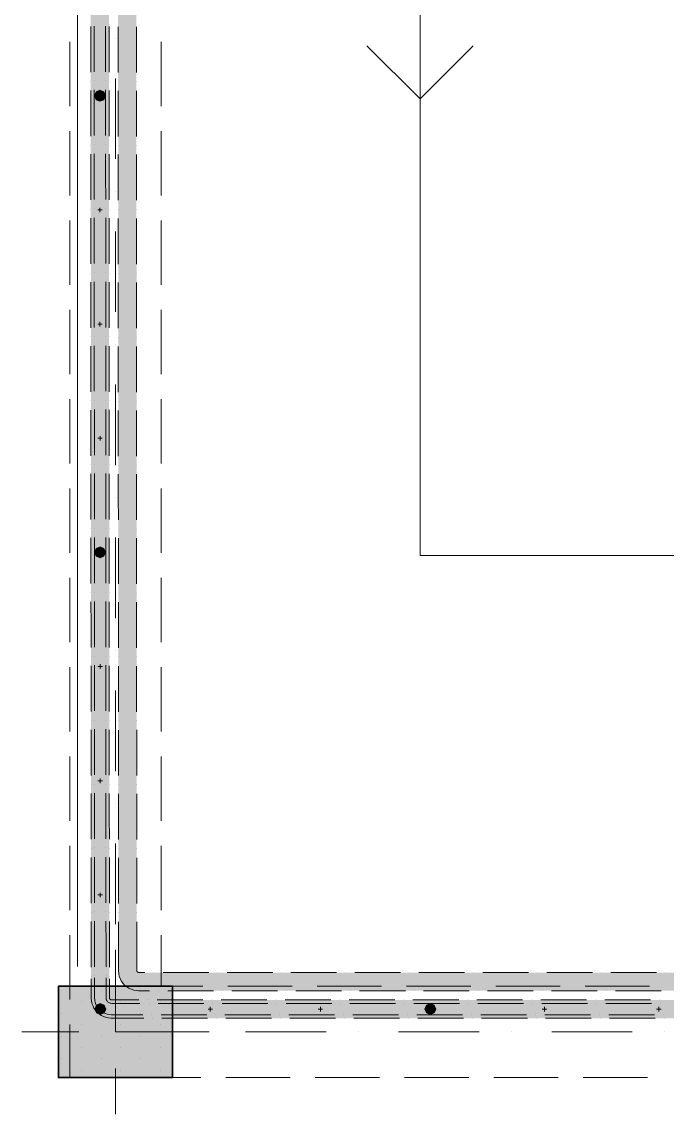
# Model space of a CAD drawing. Header units: inches. Extents: x 206002 to 410047, y 60394 to 83306.
# Drawn here: x 365445 to 366861, y 77020 to 79418 of the extents above; entities that cross this region are included whole.
import ezdxf

# ---------------------------------------------------------------- set-up
doc = ezdxf.new("R2010")
doc.units = ezdxf.units.IN
doc.header["$MEASUREMENT"] = 0
doc.layers.add('PDF_Structural - Bearing', color=7, linetype='Continuous')

msp = doc.modelspace()

# ---------------------------------------------------------------- hatches: boundary and pattern name
at = {"layer": 'PDF_Structural - Bearing', "true_color": 0xffffff, "transparency": 33554559}
for points in [[(365625, 81178.1), (365617.4, 81174.8), (365608, 81167.4), (365601, 81157.8), (365596.6, 81146.8), (365595.2, 81136.2), (365595.2, 81135), (365595.2, 81118.7), (365596.9, 77316.8), (365596.9, 77300.8), (365596.9, 77273.9), (365598.3, 77263.6), (365599.3, 77261.2), (365637, 77276.7), (365637, 77300.8), (365637, 77316.8), (365635.3, 81118.7), (365635.3, 81133.7), (365635.7, 81136.6), (365636.3, 81138.1), (365637.2, 81139.3), (365638.2, 81140.1), (365639.3, 81140.6), (365641.1, 81140.8)], [(365628.9, 81171.6), (365621.3, 81168.3), (365613.5, 81162.1), (365607.6, 81154.1), (365603.9, 81144.9), (365602.7, 81135.8), (365602.7, 81135), (365602.7, 81118.3), (365604.4, 77319.1), (365604.4, 77302.6), (365604.4, 77299), (365604.4, 77274.4), (365605.2, 77268.1), (365630.3, 77271.4), (365630, 77272.1), (365629.5, 77276), (365629.5, 77299), (365629.5, 77302.6), (365629.5, 77319.1), (365627.8, 81118.3), (365627.8, 81134.2), (365628.4, 81138.5), (365629.7, 81141.8), (365631.7, 81144.6), (365634.3, 81146.6), (365637.2, 81147.9), (365638.9, 81148.1)], [(365684.4, 81117.5), (365677.2, 81114.3), (365667.9, 81106.5), (365660.9, 81096.6), (365656.7, 81085.4), (365655.4, 81074.6), (365655.4, 81073.4), (365655.4, 81056.9), (365657, 77377.1), (365657, 77360.9), (365657, 77333.5), (365658, 77326.1), (365699.4, 77331.6), (365699.2, 77331.7), (365698.3, 77332.4), (365697.7, 77333.1), (365697.4, 77333.9), (365697.1, 77336.2), (365697.1, 77361), (365697.1, 77377.1), (365695.5, 81056.9), (365695.5, 81072.2), (365695.9, 81075.7), (365696.6, 81077.7), (365697.6, 81079.1), (365698.7, 81080), (365699.6, 81080.4), (365701.1, 81080.6)], [(365628.2, 79255.9), (365624.5, 79264.5), (365616.1, 79268), (365607.6, 79264.5), (365604.1, 79255.9), (365607.6, 79247.4), (365616.1, 79243.9), (365624.5, 79247.4)], [(365628.6, 78253.3), (365625, 78261.8), (365616.5, 78265.3), (365608, 78261.8), (365604.5, 78253.3), (365608, 78244.8), (365616.5, 78241.3), (365625, 78244.8)], [(365699.4, 77331.6), (365658, 77326.1), (365658.4, 77323.2), (365662.9, 77312.4), (365670.3, 77303.2), (365679.7, 77296.3), (365690.5, 77292), (365700.7, 77290.8), (368456.5, 77290.8), (368433.3, 77330.9), (365703.3, 77330.9), (365700.4, 77331.2)], [(365637, 77276.7), (365599.3, 77261.2), (365602.7, 77252.8), (365609.8, 77243.5), (365619.1, 77236.4), (365630, 77231.9), (365640.2, 77230.6), (368491.2, 77230.6), (368468, 77270.7), (365642.8, 77270.7), (365640.3, 77271), (365639.3, 77271.5), (365638.4, 77272.1), (365637.8, 77273), (365637.3, 77274.1), (365637, 77276.5)], [(365616.9, 77262.7), (365608.4, 77259.2), (365604.9, 77250.7), (365608.4, 77242.2), (365616.9, 77238.6), (365625.4, 77242.2), (365629, 77250.7), (365625.4, 77259.2)], [(365630.3, 77271.4), (365605.2, 77268.1), (365605.6, 77265.6), (365609.3, 77256.6), (365615.2, 77248.9), (365622.9, 77243), (365631.9, 77239.3), (365640.7, 77238.1), (368486.9, 77238.1), (368472.4, 77263.2), (365642.3, 77263.2), (365638.4, 77263.7), (365635.5, 77264.9), (365633.1, 77266.8), (365631.2, 77269.2)], [(366341.5, 77262.7), (366333, 77259.2), (366329.5, 77250.7), (366333, 77242.2), (366341.5, 77238.6), (366350, 77242.2), (366353.6, 77250.7), (366350, 77259.2)]]:
    msp.add_hatch(color=7, dxfattribs=at).paths.add_polyline_path(points)

# ---------------------------------------------------------------- linework, layer by layer
at = {"layer": 'PDF_Structural - Bearing', "lineweight": 13}
for points in [[(365566.9, 77344.2), (365566.9, 81154.2)], [(367070.9, 80251.8), (366318.9, 80251.8), (366318.9, 78246.5), (367070.9, 78246.5), (376478.8, 78246.5), (376362.3, 78363.1)], [(365596, 79408.3), (365596, 79358.1), (365596, 79308)], [(365603.5, 79409.2), (365603.5, 79359), (365603.5, 79308.9)], [(365628.6, 79308.9), (365628.6, 79359), (365628.6, 79409.2)], [(365636.1, 79308), (365636.1, 79358.1), (365636.1, 79408.3)], [(365656.1, 79407.5), (365656.1, 79357.4), (365656.1, 79307.2)], [(365696.2, 79307.3), (365696.2, 79357.4), (365696.2, 79407.5)], [(366435.4, 79365.8), (366318.9, 79249.2), (366202.3, 79365.8)], [(365596, 79287.9), (365596, 79287.9)], [(365596.1, 79267.9), (365596.1, 79217.8), (365596.1, 79167.6)], [(365603.5, 79288.9), (365603.5, 79288.9)], [(365603.6, 79268.8), (365603.6, 79218.7), (365603.6, 79168.5)], [(365616.1, 79268), (365616.1, 79268)], [(365628.6, 79288.9), (365628.6, 79288.9)], [(365628.7, 79168.5), (365628.7, 79218.7), (365628.7, 79268.8)], [(365636.1, 79288), (365636.1, 79288)], [(365636.2, 79167.6), (365636.2, 79217.8), (365636.2, 79267.9)], [(365656.1, 79287.2), (365656.1, 79287.2)], [(365656.2, 79267.1), (365656.2, 79217), (365656.2, 79166.9)], [(365696.2, 79287.2), (365696.2, 79287.2)], [(365696.3, 79166.9), (365696.3, 79217), (365696.3, 79267.1)], [(365616.1, 79243.9), (365616.1, 79243.9)], [(365596.1, 79147.6), (365596.1, 79147.6)], [(365603.6, 79148.5), (365603.6, 79148.5)], [(365628.7, 79148.5), (365628.7, 79148.5)], [(365636.2, 79147.6), (365636.2, 79147.6)], [(365656.2, 79146.8), (365656.2, 79146.8)], [(365696.3, 79146.8), (365696.3, 79146.8)], [(365596.1, 79127.5), (365596.1, 79077.4), (365596.2, 79027.3)], [(365603.6, 79128.4), (365603.6, 79078.3), (365603.7, 79028.2)], [(365628.8, 79028.2), (365628.7, 79078.3), (365628.7, 79128.4)], [(365636.3, 79027.3), (365636.2, 79077.4), (365636.2, 79127.5)], [(365656.2, 79126.8), (365656.2, 79076.6), (365656.3, 79026.5)], [(365696.4, 79026.5), (365696.3, 79076.6), (365696.3, 79126.8)], [(365596.2, 79007.2), (365596.2, 79007.2)], [(365603.7, 79008.1), (365603.7, 79008.1)], [(365611.2, 79005.3), (365616.2, 79005.3), (365621.2, 79005.3)], [(365616.2, 79010.3), (365616.2, 79005.3), (365616.2, 79000.3)], [(365628.8, 79008.1), (365628.8, 79008.1)], [(365636.3, 79007.2), (365636.3, 79007.2)], [(365656.3, 79006.4), (365656.3, 79006.4)], [(365696.4, 79006.5), (365696.4, 79006.5)], [(365596.2, 78987.2), (365596.2, 78937), (365596.2, 78886.9)], [(365603.7, 78988.1), (365603.7, 78937.9), (365603.7, 78887.8)], [(365628.8, 78887.8), (365628.8, 78937.9), (365628.8, 78988.1)], [(365636.3, 78886.9), (365636.3, 78937), (365636.3, 78987.2)], [(365656.3, 78986.4), (365656.3, 78936.3), (365656.3, 78886.1)], [(365696.4, 78886.1), (365696.4, 78936.3), (365696.4, 78986.4)], [(365596.2, 78866.8), (365596.2, 78866.8)], [(365603.7, 78867.7), (365603.7, 78867.7)], [(365628.8, 78867.8), (365628.8, 78867.8)], [(365636.3, 78866.9), (365636.3, 78866.9)], [(365656.3, 78866.1), (365656.3, 78866.1)], [(365696.4, 78866.1), (365696.4, 78866.1)], [(365596.2, 78846.8), (365596.3, 78796.6), (365596.3, 78746.5)], [(365603.7, 78847.7), (365603.8, 78797.6), (365603.8, 78747.4)], [(365628.9, 78747.4), (365628.9, 78797.6), (365628.8, 78847.7)], [(365636.4, 78746.5), (365636.4, 78796.7), (365636.3, 78846.8)], [(365656.3, 78846), (365656.4, 78795.9), (365656.4, 78745.8)], [(365696.5, 78745.8), (365696.5, 78795.9), (365696.4, 78846)], [(365611.3, 78754.6), (365616.3, 78754.6), (365621.3, 78754.6)], [(365616.3, 78759.6), (365616.3, 78754.6), (365616.3, 78749.6)], [(365596.3, 78726.5), (365596.3, 78726.5)], [(365603.8, 78727.4), (365603.8, 78727.4)], [(365628.9, 78727.4), (365628.9, 78727.4)], [(365636.4, 78726.5), (365636.4, 78726.5)], [(365656.4, 78725.7), (365656.4, 78725.7)], [(365696.5, 78725.7), (365696.5, 78725.7)], [(365596.3, 78706.4), (365596.3, 78656.3), (365596.3, 78606.1)], [(365603.8, 78707.3), (365603.8, 78657.2), (365603.8, 78607.1)], [(365628.9, 78607.1), (365628.9, 78657.2), (365628.9, 78707.3)], [(365636.4, 78606.2), (365636.4, 78656.3), (365636.4, 78706.4)], [(365656.4, 78705.6), (365656.4, 78655.5), (365656.4, 78605.4)], [(365696.5, 78605.4), (365696.5, 78655.5), (365696.5, 78705.7)], [(365596.3, 78586.1), (365596.3, 78586.1)], [(365603.8, 78587), (365603.8, 78587)], [(365628.9, 78587), (365628.9, 78587)], [(365636.4, 78586.1), (365636.4, 78586.1)], [(365656.4, 78585.3), (365656.4, 78585.3)], [(365696.5, 78585.4), (365696.5, 78585.4)], [(365596.4, 78566), (365596.4, 78515.9), (365596.4, 78465.8)], [(365603.9, 78567), (365603.9, 78516.8), (365603.9, 78466.7)], [(365629, 78466.7), (365629, 78516.8), (365629, 78567)], [(365636.5, 78465.8), (365636.5, 78515.9), (365636.5, 78566.1)], [(365656.5, 78565.3), (365656.5, 78515.1), (365656.5, 78465)], [(365696.6, 78465), (365696.6, 78515.2), (365696.6, 78565.3)], [(365611.4, 78504), (365616.4, 78504), (365621.4, 78504)], [(365616.4, 78509), (365616.4, 78504), (365616.4, 78499)], [(365596.4, 78445.7), (365596.4, 78445.7)], [(365603.9, 78446.6), (365603.9, 78446.6)], [(365629, 78446.6), (365629, 78446.6)], [(365636.5, 78445.7), (365636.5, 78445.7)], [(365656.5, 78445), (365656.5, 78445)], [(365696.6, 78445), (365696.6, 78445)], [(365596.4, 78425.7), (365596.4, 78375.5), (365596.5, 78325.4)], [(365603.9, 78426.6), (365603.9, 78376.5), (365604, 78326.3)], [(365629.1, 78326.3), (365629, 78376.5), (365629, 78426.6)], [(365636.6, 78325.4), (365636.5, 78375.6), (365636.5, 78425.7)], [(365656.5, 78424.9), (365656.5, 78374.8), (365656.6, 78324.6)], [(365696.7, 78324.7), (365696.6, 78374.8), (365696.6, 78424.9)], [(365596.5, 78305.4), (365596.5, 78305.4)], [(365596.5, 78285.3), (365596.5, 78235.2), (365596.5, 78185)], [(365604, 78306.3), (365604, 78306.3)], [(365604, 78286.2), (365604, 78236.1), (365604, 78186)], [(365629.1, 78306.3), (365629.1, 78306.3)], [(365629.1, 78186), (365629.1, 78236.1), (365629.1, 78286.2)], [(365636.6, 78305.4), (365636.6, 78305.4)], [(365636.6, 78185.1), (365636.6, 78235.2), (365636.6, 78285.3)], [(365656.6, 78304.6), (365656.6, 78304.6)], [(365656.6, 78284.5), (365656.6, 78234.4), (365656.6, 78184.3)], [(365696.7, 78304.6), (365696.7, 78304.6)], [(365696.7, 78184.3), (365696.7, 78234.4), (365696.7, 78284.6)], [(365616.5, 78265.3), (365616.5, 78265.3)], [(365616.5, 78241.3), (365616.5, 78241.3)], [(365596.5, 78165), (365596.5, 78165)], [(365604, 78165.9), (365604, 78165.9)], [(365629.1, 78165.9), (365629.1, 78165.9)], [(365636.6, 78165), (365636.6, 78165)], [(365656.6, 78164.2), (365656.6, 78164.2)], [(365696.7, 78164.2), (365696.7, 78164.2)], [(365596.5, 78144.9), (365596.6, 78094.8), (365596.6, 78044.7)], [(365604, 78145.8), (365604.1, 78095.7), (365604.1, 78045.6)], [(365629.2, 78045.6), (365629.2, 78095.7), (365629.1, 78145.9)], [(365636.7, 78044.7), (365636.7, 78094.8), (365636.6, 78145)], [(365656.6, 78144.2), (365656.7, 78094), (365656.7, 78043.9)], [(365696.8, 78043.9), (365696.8, 78094.1), (365696.7, 78144.2)], [(365596.6, 78024.6), (365596.6, 78024.6)], [(365604.1, 78025.5), (365604.1, 78025.5)], [(365629.2, 78025.5), (365629.2, 78025.5)], [(365636.7, 78024.6), (365636.7, 78024.6)], [(365656.7, 78023.9), (365656.7, 78023.9)], [(365696.8, 78023.9), (365696.8, 78023.9)], [(365596.6, 78004.6), (365596.6, 77954.4), (365596.6, 77904.3)], [(365604.1, 78005.5), (365604.1, 77955.3), (365604.1, 77905.2)], [(365611.6, 78002.6), (365616.6, 78002.6), (365621.6, 78002.6)], [(365616.6, 78007.7), (365616.6, 78002.6), (365616.6, 77997.6)], [(365629.2, 77905.2), (365629.2, 77955.4), (365629.2, 78005.5)], [(365636.7, 77904.3), (365636.7, 77954.5), (365636.7, 78004.6)], [(365656.7, 78003.8), (365656.7, 77953.7), (365656.7, 77903.5)], [(365696.8, 77903.6), (365696.8, 77953.7), (365696.8, 78003.8)], [(365596.7, 77884.2), (365596.7, 77884.2)], [(365604.2, 77885.2), (365604.2, 77885.2)], [(365629.3, 77885.2), (365629.3, 77885.2)], [(365636.8, 77884.3), (365636.8, 77884.3)], [(365656.8, 77883.5), (365656.8, 77883.5)], [(365696.9, 77883.5), (365696.9, 77883.5)], [(365596.7, 77864.2), (365596.7, 77814.1), (365596.7, 77763.9)], [(365604.2, 77865.1), (365604.2, 77815), (365604.2, 77764.8)], [(365629.3, 77764.9), (365629.3, 77815), (365629.3, 77865.1)], [(365636.8, 77764), (365636.8, 77814.1), (365636.8, 77864.2)], [(365656.8, 77863.4), (365656.8, 77813.3), (365656.8, 77763.2)], [(365696.9, 77763.2), (365696.9, 77813.3), (365696.9, 77863.5)], [(365616.7, 77757), (365616.7, 77752), (365616.7, 77747)], [(365596.7, 77743.9), (365596.7, 77743.9)], [(365604.2, 77744.8), (365604.2, 77744.8)], [(365611.7, 77752), (365616.7, 77752), (365621.7, 77752)], [(365629.3, 77744.8), (365629.3, 77744.8)], [(365636.8, 77743.9), (365636.8, 77743.9)], [(365656.8, 77743.1), (365656.8, 77743.1)], [(365696.9, 77743.1), (365696.9, 77743.1)], [(365596.7, 77723.8), (365596.7, 77673.7), (365596.8, 77623.6)], [(365604.2, 77724.7), (365604.2, 77674.6), (365604.3, 77624.5)], [(365629.4, 77624.5), (365629.3, 77674.6), (365629.3, 77724.7)], [(365636.9, 77623.6), (365636.8, 77673.7), (365636.8, 77723.8)], [(365656.8, 77723.1), (365656.8, 77672.9), (365656.9, 77622.8)], [(365697, 77622.8), (365696.9, 77673), (365696.9, 77723.1)], [(365596.8, 77603.5), (365596.8, 77603.5)], [(365604.3, 77604.4), (365604.3, 77604.4)], [(365629.4, 77604.4), (365629.4, 77604.4)], [(365636.9, 77603.5), (365636.9, 77603.5)], [(365656.9, 77602.7), (365656.9, 77602.7)], [(365697, 77602.8), (365697, 77602.8)], [(365596.8, 77583.5), (365596.8, 77533.3), (365596.8, 77483.2)], [(365604.3, 77584.4), (365604.3, 77534.2), (365604.3, 77484.1)], [(365629.4, 77484.1), (365629.4, 77534.2), (365629.4, 77584.4)], [(365636.9, 77483.2), (365636.9, 77533.3), (365636.9, 77583.5)], [(365656.9, 77582.7), (365656.9, 77532.6), (365656.9, 77482.4)], [(365697, 77482.4), (365697, 77532.6), (365697, 77582.7)], [(365611.8, 77501.3), (365616.8, 77501.3), (365621.8, 77501.3)], [(365616.8, 77506.3), (365616.8, 77501.3), (365616.8, 77496.3)], [(365596.8, 77463.1), (365596.8, 77463.1)], [(365604.3, 77464.1), (365604.3, 77464.1)], [(365604.3, 77444), (365604.4, 77393.9), (365604.4, 77343.7)], [(365629.4, 77464.1), (365629.4, 77464.1)], [(365629.5, 77343.7), (365629.5, 77393.9), (365629.4, 77444)], [(365636.9, 77463.2), (365636.9, 77463.2)], [(365656.9, 77462.4), (365656.9, 77462.4)], [(365697, 77462.4), (365697, 77462.4)], [(365596.8, 77443.1), (365596.9, 77393), (365596.9, 77342.8)], [(365637, 77342.8), (365637, 77393), (365636.9, 77443.1)], [(365656.9, 77442.3), (365657, 77392.2), (365657, 77377.1), (365657, 77369), (365657, 77360.9), (365657, 77347.2), (365657, 77333.5), (365657.5, 77329.8), (365658, 77326.1), (365658.2, 77324.7), (365658.4, 77323.2), (365660.7, 77317.8), (365662.9, 77312.4), (365666.7, 77307.8), (365670.3, 77303.2), (365675, 77299.8), (365679.7, 77296.3), (365685.1, 77294.2), (365690.5, 77292), (365695.6, 77291.4), (365700.7, 77290.8), (365725.1, 77290.8)], [(365697.6, 77333.5), (365697.4, 77333.9), (365697.2, 77335.1), (365697.1, 77336.2), (365697.1, 77348.6), (365697.1, 77361), (365697.1, 77369), (365697.1, 77377.1), (365697.1, 77392.2), (365697, 77442.3)], [(365698, 77332.7), (365697.7, 77333.1)], [(365697.7, 77333.1), (365697.7, 77333.1)], [(365699.3, 77331.7), (365699.2, 77331.7), (365698.8, 77332), (365698.3, 77332.4)], [(365698.3, 77332.4), (365698.3, 77332.4)], [(365714.7, 77330.9), (365703.3, 77330.9), (365701.8, 77331.1), (365700.4, 77331.2), (365699.9, 77331.4), (365699.4, 77331.6)], [(365699.4, 77331.6), (365699.4, 77331.6)], [(365734.7, 77330.9), (365734.7, 77330.9)], [(365855, 77330.9), (365804.9, 77330.9), (365754.8, 77330.9)], [(365875.1, 77330.9), (365875.1, 77330.9)], [(365995.4, 77330.9), (365945.3, 77330.9), (365895.2, 77330.9)], [(366015.5, 77330.9), (366015.5, 77330.9)], [(366135.8, 77330.9), (366085.7, 77330.9), (366035.5, 77330.9)], [(366155.8, 77330.9), (366155.8, 77330.9)], [(366276.2, 77330.9), (366226, 77330.9), (366175.9, 77330.9)], [(366296.2, 77330.9), (366296.2, 77330.9)], [(366416.5, 77330.9), (366366.4, 77330.9), (366316.3, 77330.9)], [(366436.6, 77330.9), (366436.6, 77330.9)], [(366556.9, 77330.9), (366506.8, 77330.9), (366456.6, 77330.9)], [(366577, 77330.9), (366577, 77330.9)], [(366697.3, 77330.9), (366647.1, 77330.9), (366597, 77330.9)], [(366717.3, 77330.9), (366717.3, 77330.9)], [(366837.6, 77330.9), (366787.5, 77330.9), (366737.4, 77330.9)], [(366857.7, 77330.9), (366857.7, 77330.9)], [(365596.9, 77322.8), (365596.9, 77322.8)], [(365596.9, 77316.8), (365596.9, 77308.8), (365596.9, 77300.8), (365596.9, 77287.4), (365596.9, 77273.9), (365597.6, 77268.8), (365598.3, 77263.6), (365598.8, 77262.4), (365599.3, 77261.2), (365601, 77257), (365602.7, 77252.8), (365606.3, 77248.2), (365609.8, 77243.5), (365614.4, 77240), (365619.1, 77236.4), (365624.5, 77234.2), (365630, 77232), (365635.1, 77231.3), (365640.2, 77230.6), (365662, 77230.6), (365712.2, 77230.6)], [(365596.9, 77316.8), (365596.9, 77316.8)], [(365604.4, 77323.7), (365604.4, 77323.7)], [(365604.4, 77319.1), (365604.4, 77310.8), (365604.4, 77302.6), (365604.4, 77300.8), (365604.4, 77299), (365604.4, 77286.7), (365604.4, 77274.4), (365604.8, 77271.2), (365605.2, 77268.1), (365605.4, 77266.8), (365605.6, 77265.6), (365607.4, 77261.1), (365609.3, 77256.6), (365612.2, 77252.7), (365615.2, 77248.9), (365619, 77245.9), (365622.9, 77243), (365627.4, 77241.1), (365631.9, 77239.3), (365636.3, 77238.7), (365640.7, 77238.1), (365660.1, 77238.1), (365710.3, 77238.1)], [(365604.4, 77319.1), (365604.4, 77319.1)], [(365629.5, 77323.7), (365629.5, 77323.7)], [(365630.2, 77271.7), (365630, 77272.1), (365629.8, 77274.1), (365629.5, 77276), (365629.5, 77287.5), (365629.5, 77299), (365629.5, 77300.8), (365629.5, 77302.6), (365629.5, 77310.8), (365629.5, 77319.1)], [(365629.5, 77319.1), (365629.5, 77319.1)], [(365637, 77322.8), (365637, 77322.8)], [(365637, 77276.6), (365637, 77276.7), (365637, 77288.8), (365637, 77300.8), (365637, 77308.8), (365637, 77316.8)], [(365637, 77316.8), (365637, 77316.8)], [(365701.8, 77270.7), (365651.7, 77270.7), (365642.8, 77270.7), (365641.6, 77270.9), (365640.3, 77271), (365639.8, 77271.3), (365639.3, 77271.5), (365638.9, 77271.8), (365638.4, 77272.1), (365638.1, 77272.6), (365637.8, 77273), (365637.6, 77273.5), (365637.3, 77274.1), (365637.2, 77275.3), (365637, 77276.5)], [(365637, 77276.5), (365637, 77276.5)], [(365745.2, 77290.8), (365745.2, 77290.8)], [(365765.2, 77290.8), (365815.3, 77290.8), (365865.5, 77290.8)], [(365885.5, 77290.8), (365885.5, 77290.8)], [(365905.6, 77290.8), (365955.7, 77290.8), (366005.8, 77290.8)], [(366025.9, 77290.8), (366025.9, 77290.8)], [(366046, 77290.8), (366096.1, 77290.8), (366146.2, 77290.8)], [(366166.3, 77290.8), (366166.3, 77290.8)], [(366186.3, 77290.8), (366236.5, 77290.8), (366286.6, 77290.8)], [(366306.6, 77290.8), (366306.6, 77290.8)], [(366326.7, 77290.8), (366376.8, 77290.8), (366427, 77290.8)], [(366447, 77290.8), (366447, 77290.8)], [(366467.1, 77290.8), (366517.2, 77290.8), (366567.3, 77290.8)], [(366587.4, 77290.8), (366587.4, 77290.8)], [(366607.4, 77290.8), (366657.6, 77290.8), (366707.7, 77290.8)], [(366727.7, 77290.8), (366727.7, 77290.8)], [(366747.8, 77290.8), (366797.9, 77290.8), (366848.1, 77290.8)], [(365703.9, 77263.2), (365653.7, 77263.2), (365642.3, 77263.2), (365640.4, 77263.5), (365638.4, 77263.7), (365637, 77264.3), (365635.5, 77264.9), (365634.3, 77265.8), (365633.1, 77266.8), (365632.2, 77268), (365631.2, 77269.2), (365630.8, 77270.3), (365630.3, 77271.4)], [(365630.3, 77271.4), (365630.3, 77271.4)], [(365721.9, 77270.7), (365721.9, 77270.7)], [(365723.9, 77263.2), (365723.9, 77263.2)], [(365842.2, 77270.7), (365792.1, 77270.7), (365742, 77270.7)], [(365844.2, 77263.2), (365794.1, 77263.2), (365744, 77263.2)], [(365858.5, 77245.7), (365858.5, 77250.7), (365858.5, 77255.7)], [(365862.3, 77270.7), (365862.3, 77270.7)], [(365864.3, 77263.2), (365864.3, 77263.2)], [(365982.6, 77270.7), (365932.5, 77270.7), (365882.3, 77270.7)], [(365984.6, 77263.2), (365934.5, 77263.2), (365884.3, 77263.2)], [(366002.6, 77270.7), (366002.6, 77270.7)], [(366004.6, 77263.2), (366004.6, 77263.2)], [(366123, 77270.7), (366072.8, 77270.7), (366022.7, 77270.7)], [(366125, 77263.2), (366074.8, 77263.2), (366024.7, 77263.2)], [(366100, 77245.7), (366100, 77250.7), (366100, 77255.7)], [(366143, 77270.7), (366143, 77270.7)], [(366145, 77263.2), (366145, 77263.2)], [(366263.3, 77270.7), (366213.2, 77270.7), (366163.1, 77270.7)], [(366265.3, 77263.2), (366215.2, 77263.2), (366165.1, 77263.2)], [(366283.4, 77270.7), (366283.4, 77270.7)], [(366285.4, 77263.2), (366285.4, 77263.2)], [(366403.7, 77270.7), (366353.6, 77270.7), (366303.4, 77270.7)], [(366405.7, 77263.2), (366355.6, 77263.2), (366305.4, 77263.2)], [(366423.7, 77270.7), (366423.7, 77270.7)], [(366425.8, 77263.2), (366425.8, 77263.2)], [(366544.1, 77270.7), (366493.9, 77270.7), (366443.8, 77270.7)], [(366546.1, 77263.2), (366495.9, 77263.2), (366445.8, 77263.2)], [(366564.1, 77270.7), (366564.1, 77270.7)], [(366566.1, 77263.2), (366566.1, 77263.2)], [(366684.4, 77270.7), (366634.3, 77270.7), (366584.2, 77270.7)], [(366686.4, 77263.2), (366636.3, 77263.2), (366586.2, 77263.2)], [(366592.2, 77245.7), (366592.2, 77250.7), (366592.2, 77255.7)], [(366704.5, 77270.7), (366704.5, 77270.7)], [(366706.5, 77263.2), (366706.5, 77263.2)], [(366824.8, 77270.7), (366774.7, 77270.7), (366724.5, 77270.7)], [(366826.8, 77263.2), (366776.7, 77263.2), (366726.5, 77263.2)], [(366842.9, 77245.7), (366842.9, 77250.7), (366842.9, 77255.7)], [(366844.9, 77270.7), (366844.9, 77270.7)], [(366846.9, 77263.2), (366846.9, 77263.2)], [(365604.9, 77250.7), (365604.9, 77250.7)], [(365629, 77250.7), (365629, 77250.7)], [(365730.3, 77238.1), (365730.3, 77238.1)], [(365732.2, 77230.6), (365732.2, 77230.6)], [(365750.4, 77238.1), (365800.5, 77238.1), (365850.6, 77238.1)], [(365752.3, 77230.6), (365802.4, 77230.6), (365852.5, 77230.6)], [(365853.4, 77250.7), (365858.5, 77250.7), (365863.5, 77250.7)], [(365870.7, 77238.1), (365870.7, 77238.1)], [(365872.6, 77230.6), (365872.6, 77230.6)], [(365890.7, 77238.1), (365940.9, 77238.1), (365991, 77238.1)], [(365892.6, 77230.6), (365942.8, 77230.6), (365992.9, 77230.6)], [(366011.1, 77238.1), (366011.1, 77238.1)], [(366013, 77230.6), (366013, 77230.6)], [(366031.1, 77238.1), (366081.2, 77238.1), (366131.4, 77238.1)], [(366033, 77230.6), (366083.2, 77230.6), (366133.3, 77230.6)], [(366095, 77250.7), (366100, 77250.7), (366105, 77250.7)], [(366151.4, 77238.1), (366151.4, 77238.1)], [(366153.3, 77230.6), (366153.3, 77230.6)], [(366171.5, 77238.1), (366221.6, 77238.1), (366271.7, 77238.1)], [(366173.4, 77230.6), (366223.5, 77230.6), (366273.7, 77230.6)], [(366291.8, 77238.1), (366291.8, 77238.1)], [(366293.7, 77230.6), (366293.7, 77230.6)], [(366311.9, 77238.1), (366362, 77238.1), (366412.1, 77238.1)], [(366313.8, 77230.6), (366363.9, 77230.6), (366414, 77230.6)], [(366329.5, 77250.7), (366329.5, 77250.7)], [(366353.6, 77250.7), (366353.6, 77250.7)], [(366432.2, 77238.1), (366432.2, 77238.1)], [(366434.1, 77230.6), (366434.1, 77230.6)], [(366452.2, 77238.1), (366502.4, 77238.1), (366552.5, 77238.1)], [(366454.1, 77230.6), (366504.3, 77230.6), (366554.4, 77230.6)], [(366572.5, 77238.1), (366572.5, 77238.1)], [(366574.4, 77230.6), (366574.4, 77230.6)], [(366587.2, 77250.7), (366592.2, 77250.7), (366597.2, 77250.7)], [(366592.6, 77238.1), (366642.7, 77238.1), (366692.9, 77238.1)], [(366594.5, 77230.6), (366644.6, 77230.6), (366694.8, 77230.6)], [(366712.9, 77238.1), (366712.9, 77238.1)], [(366714.8, 77230.6), (366714.8, 77230.6)], [(366733, 77238.1), (366783.1, 77238.1), (366833.2, 77238.1)], [(366734.9, 77230.6), (366785, 77230.6), (366835.1, 77230.6)], [(366837.8, 77250.7), (366842.9, 77250.7), (366847.9, 77250.7)], [(366853.3, 77238.1), (366853.3, 77238.1)], [(366855.2, 77230.6), (366855.2, 77230.6)]]:
    msp.add_lwpolyline(points, dxfattribs=at)
at = {"layer": 'PDF_Structural - Bearing', "lineweight": 18}
for points in [[(365550, 79233.1), (365550, 79374.5)], [(365750.6, 79233.1), (365750.6, 79374.5)], [(365550, 79036.9), (365550, 79178.4)], [(365750.6, 79036.9), (365750.6, 79178.4)], [(365550, 78840.8), (365550, 78982.3)], [(365750.6, 78840.8), (365750.6, 78982.3)], [(365550, 78644.7), (365550, 78786.2)], [(365750.6, 78644.7), (365750.6, 78786.2)], [(365550, 78448.5), (365550, 78590)], [(365750.6, 78448.6), (365750.6, 78590)], [(365550, 78252.4), (365550, 78393.9)], [(365750.6, 78252.4), (365750.6, 78393.9)], [(365550, 78056.3), (365550, 78197.8)], [(365750.6, 78056.3), (365750.6, 78197.8)], [(365550, 77860.2), (365550, 78001.6)], [(365750.6, 77860.2), (365750.6, 78001.6)], [(365550, 77664), (365550, 77805.5)], [(365750.6, 77664), (365750.6, 77805.5)], [(365550, 77467.9), (365550, 77609.4)], [(365750.6, 77467.9), (365750.6, 77609.4)], [(365550, 77271.8), (365550, 77413.3)], [(365842.1, 77300.7), (365750.6, 77300.7), (365750.6, 77413.3)], [(366038.2, 77300.7), (365896.8, 77300.7)], [(366234.3, 77300.7), (366092.9, 77300.7)], [(366430.5, 77300.7), (366289, 77300.7)], [(366626.6, 77300.7), (366485.1, 77300.7)], [(366822.7, 77300.7), (366681.2, 77300.7)], [(365641.6, 77100.2), (365550, 77100.2), (365550, 77217.1)], [(365837.7, 77100.2), (365696.2, 77100.2)], [(366033.8, 77100.2), (365892.3, 77100.2)], [(366229.9, 77100.2), (366088.5, 77100.2)], [(366426.1, 77100.2), (366284.6, 77100.2)], [(366622.2, 77100.2), (366480.7, 77100.2)], [(366818.4, 77100.2), (366676.8, 77100.2)]]:
    msp.add_lwpolyline(points, dxfattribs=at)
at = {"layer": 'PDF_Structural - Bearing', "lineweight": 20}
for points in [[(365650.3, 79382.6), (365650.3, 79382.6)], [(365650.3, 79117.3), (365650.3, 79294.2)], [(365650.3, 79046.6), (365650.3, 79046.6)], [(365650.3, 78781.3), (365650.3, 78958.1)], [(365650.3, 78710.5), (365650.3, 78710.5)], [(365650.3, 78445.3), (365650.3, 78622.1)], [(365650.3, 78374.5), (365650.3, 78374.5)], [(365650.3, 78109.2), (365650.3, 78286.1)], [(365650.3, 78038.5), (365650.3, 78038.5)], [(365650.3, 77773.2), (365650.3, 77950.1)], [(365650.3, 77702.5), (365650.3, 77702.5)], [(365650.3, 77437.2), (365650.3, 77614)], [(365650.3, 77366.4), (365650.3, 77366.4)], [(365776.6, 77200.5), (365650.3, 77200.5), (365650.3, 77282.7)], [(365847.4, 77200.5), (365847.4, 77200.5)], [(366112.6, 77200.5), (365935.9, 77200.5)], [(366183.4, 77200.5), (366183.4, 77200.5)], [(366448.7, 77200.5), (366271.8, 77200.5)], [(366519.4, 77200.5), (366519.4, 77200.5)], [(366784.7, 77200.5), (366607.8, 77200.5)], [(366855.5, 77200.5), (366855.5, 77200.5)]]:
    msp.add_lwpolyline(points, dxfattribs=at)
at = {"layer": 'PDF_Structural - Bearing', "lineweight": 13}
for points in [[(365628.2, 79255.9), (365624.5, 79264.5), (365616.1, 79268), (365607.6, 79264.5), (365604.1, 79255.9), (365607.6, 79247.4), (365616.1, 79243.9), (365624.5, 79247.4)], [(365628.6, 78253.3), (365625, 78261.8), (365616.5, 78265.3), (365608, 78261.8), (365604.5, 78253.3), (365608, 78244.8), (365616.5, 78241.3), (365625, 78244.8)], [(365616.9, 77262.7), (365608.4, 77259.2), (365604.9, 77250.7), (365608.4, 77242.2), (365616.9, 77238.6), (365625.4, 77242.2), (365629, 77250.7), (365625.4, 77259.2)], [(366341.5, 77262.7), (366333, 77259.2), (366329.5, 77250.7), (366333, 77242.2), (366341.5, 77238.6), (366350, 77242.2), (366353.6, 77250.7), (366350, 77259.2)]]:
    msp.add_lwpolyline(points, close=True, dxfattribs=at)
at = {"layer": 'PDF_Structural - Bearing', "lineweight": 0}
for points in [[(365650.3, 77280.7), (365650.3, 77380.9)], [(365570.1, 77200.5), (365444.8, 77200.5)], [(365650.3, 77200.5), (365650.3, 77200.5)], [(365730.5, 77200.5), (365855.9, 77200.5)], [(365650.3, 77120.2), (365650.3, 77020)]]:
    msp.add_lwpolyline(points, dxfattribs=at)
at = {"layer": 'PDF_Structural - Bearing', "lineweight": 35}
msp.add_lwpolyline([(365775.6, 77100.2), (365775.6, 77300.7), (365525, 77300.7), (365525, 77100.2)], close=True, dxfattribs=at)
at = {"layer": 'PDF_Structural - Bearing', "lineweight": 15}
for points in [[(365531.8, 77291.7), (365531.8, 77291.7)], [(365618.6, 77291.7), (365618.6, 77291.7)], [(365705.5, 77291.7), (365705.5, 77291.7)], [(365575.2, 77266.6), (365575.2, 77266.6)], [(365662, 77266.6), (365662, 77266.6)], [(365748.9, 77266.6), (365748.9, 77266.6)], [(365531.8, 77241.6), (365531.8, 77241.6)], [(365618.6, 77241.6), (365618.6, 77241.6)], [(365705.5, 77241.6), (365705.5, 77241.6)], [(365575.2, 77216.5), (365575.2, 77216.5)], [(365662, 77216.5), (365662, 77216.5)], [(365748.9, 77216.5), (365748.9, 77216.5)], [(365531.8, 77191.4), (365531.8, 77191.4)], [(365618.6, 77191.4), (365618.6, 77191.4)], [(365705.5, 77191.4), (365705.5, 77191.4)], [(365575.2, 77166.4), (365575.2, 77166.4)], [(365662, 77166.4), (365662, 77166.4)], [(365748.9, 77166.4), (365748.9, 77166.4)], [(365531.8, 77141.3), (365531.8, 77141.3)], [(365618.6, 77141.3), (365618.6, 77141.3)], [(365705.5, 77141.3), (365705.5, 77141.3)], [(365575.2, 77116.2), (365575.2, 77116.2)], [(365662, 77116.2), (365662, 77116.2)], [(365748.9, 77116.2), (365748.9, 77116.2)]]:
    msp.add_lwpolyline(points, dxfattribs=at)
at = {"layer": 'PDF_Structural - Bearing', "color": 7, "lineweight": 0, "true_color": 0xffffff, "transparency": 33554559}
msp.add_solid([(365775.6, 77100.2), (365525, 77100.2), (365775.6, 77300.7), (365525, 77300.7)], dxfattribs=at)

doc.saveas('drawing.dxf')
